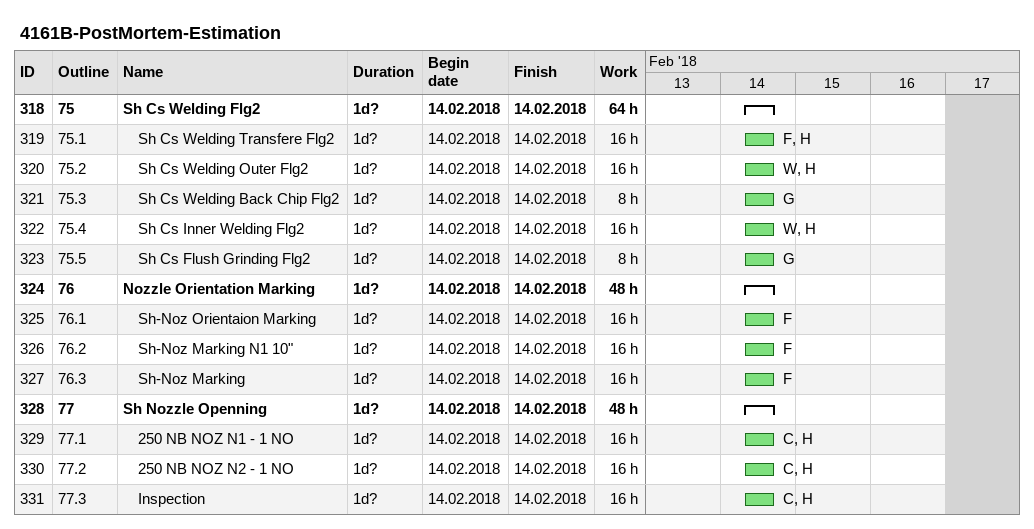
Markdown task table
4161B-PostMortem-Estimation

| ID | WBS | Task | Duration | Start | Finish | Resources | Work (h) |
|---|---|---|---|---|---|---|---|
| 318 | 75 | **Sh Cs Welding Flg2** | 1d? | 2018-02-14 | 2018-02-14 |  | 64 |
| 319 | 75.1 | Sh Cs Welding Transfere Flg2 | 1d? | 2018-02-14 | 2018-02-14 | F, H | 16 |
| 320 | 75.2 | Sh Cs Welding Outer Flg2 | 1d? | 2018-02-14 | 2018-02-14 | W, H | 16 |
| 321 | 75.3 | Sh Cs Welding Back Chip Flg2 | 1d? | 2018-02-14 | 2018-02-14 | G | 8 |
| 322 | 75.4 | Sh Cs Inner Welding Flg2 | 1d? | 2018-02-14 | 2018-02-14 | W, H | 16 |
| 323 | 75.5 | Sh Cs Flush Grinding Flg2 | 1d? | 2018-02-14 | 2018-02-14 | G | 8 |
| 324 | 76 | **Nozzle Orientation Marking** | 1d? | 2018-02-14 | 2018-02-14 |  | 48 |
| 325 | 76.1 | Sh-Noz Orientaion Marking | 1d? | 2018-02-14 | 2018-02-14 | F | 16 |
| 326 | 76.2 | Sh-Noz Marking N1 10" | 1d? | 2018-02-14 | 2018-02-14 | F | 16 |
| 327 | 76.3 | Sh-Noz Marking | 1d? | 2018-02-14 | 2018-02-14 | F | 16 |
| 328 | 77 | **Sh Nozzle Openning** | 1d? | 2018-02-14 | 2018-02-14 |  | 48 |
| 329 | 77.1 | 250 NB NOZ N1 - 1 NO | 1d? | 2018-02-14 | 2018-02-14 | C, H | 16 |
| 330 | 77.2 | 250 NB NOZ N2 - 1 NO | 1d? | 2018-02-14 | 2018-02-14 | C, H | 16 |
| 331 | 77.3 | Inspection | 1d? | 2018-02-14 | 2018-02-14 | C, H | 16 |
